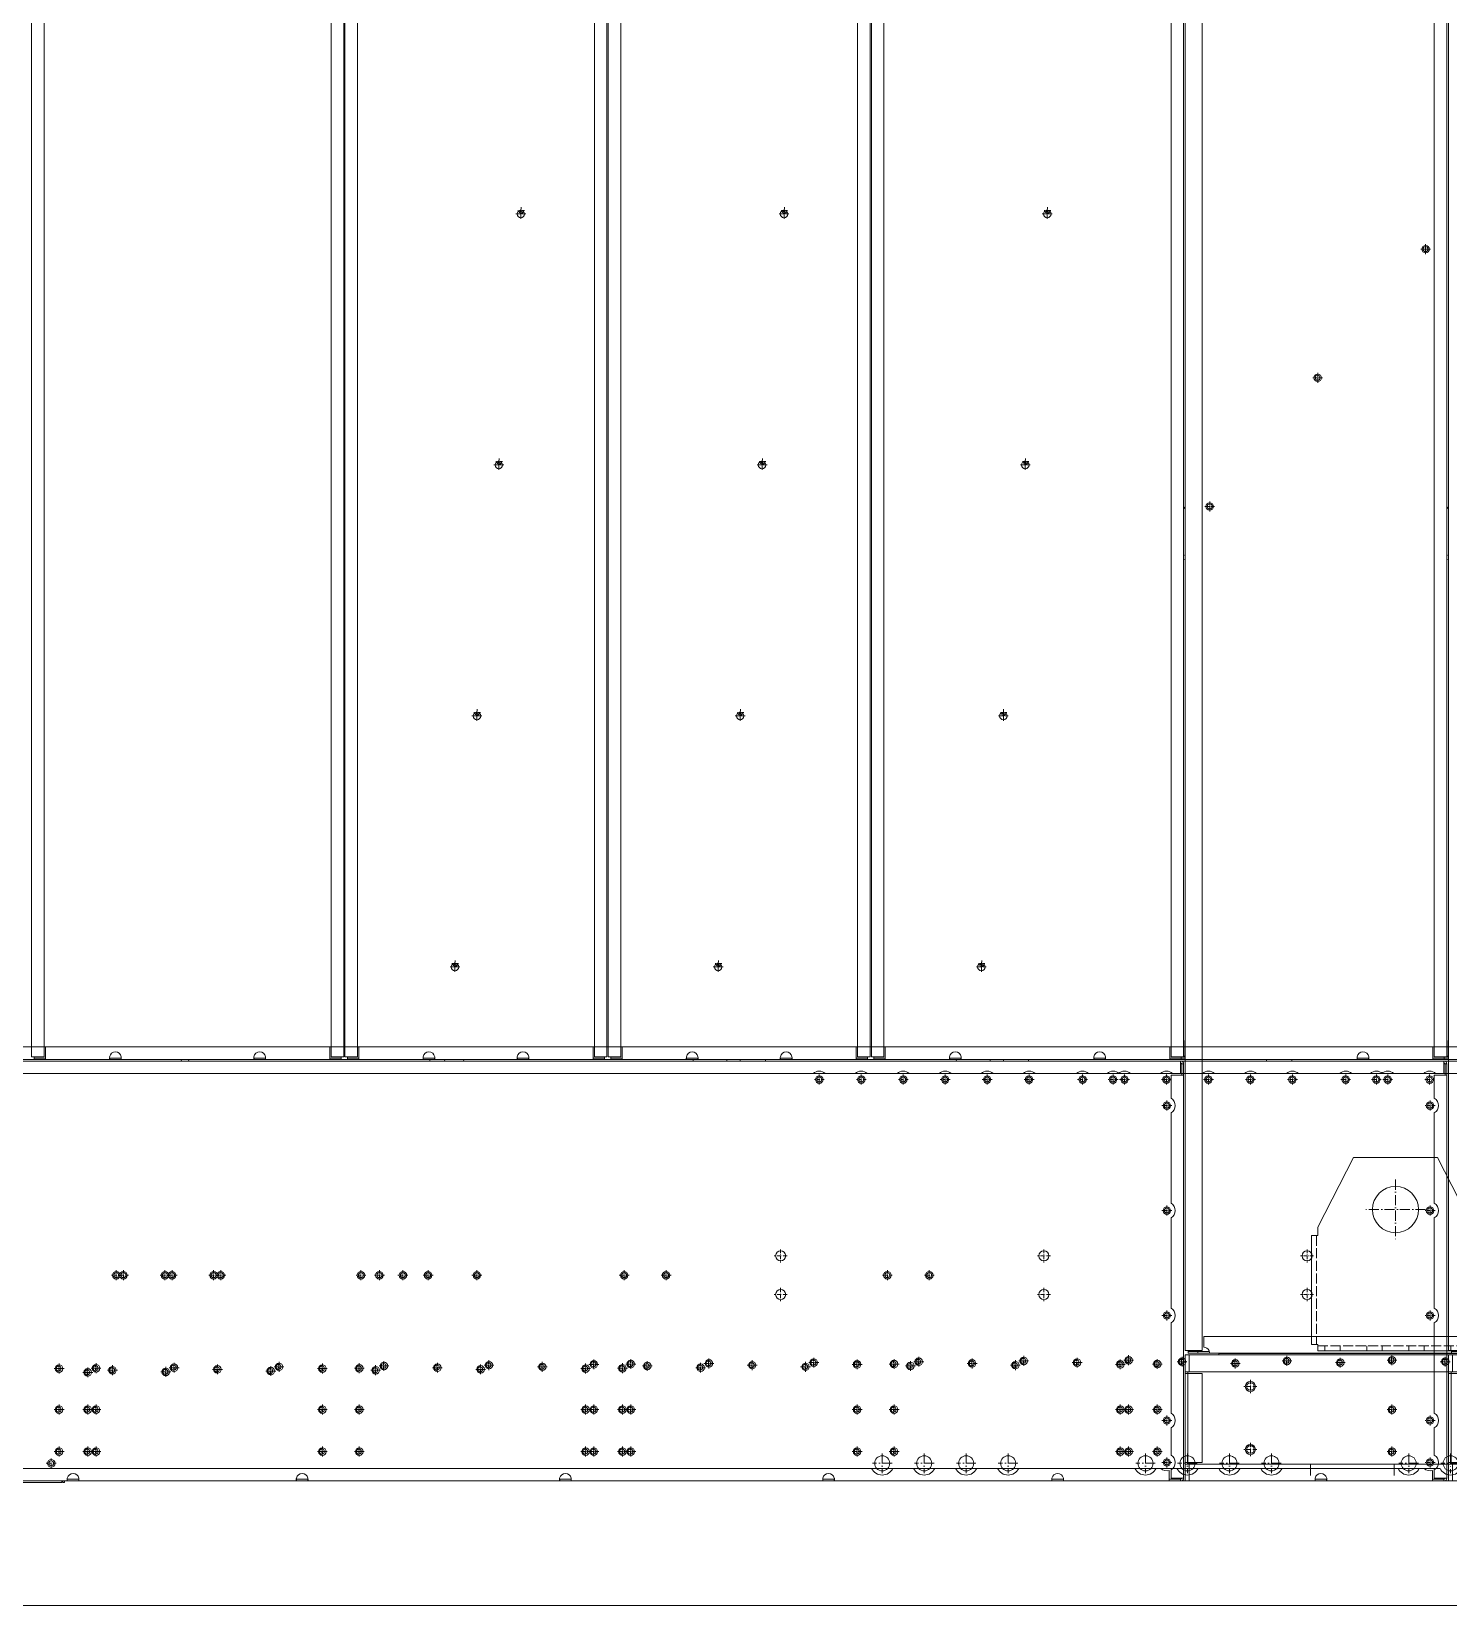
# Model space of a CAD drawing. Header units: millimetres. Extents: x -662582 to 33115, y -140469 to 24125.
# Drawn here: x -652454 to -650766, y -134742 to -132868 of the extents above; entities that cross this region are included whole.
import ezdxf

# ---------------------------------------------------------------- set-up
doc = ezdxf.new("R2010")
doc.units = ezdxf.units.MM
doc.linetypes.add('DASHDOT', pattern=[18.5, 12, -3, 0.5, -3])
doc.linetypes.add('DASHED', pattern=[15, 12, -3])

# ---------------------------------------------------------------- blocks, each defined once
blk = doc.blocks.new('457536')
at = {"color": 7, "lineweight": 5}
for p, q in [((114592.520962, 89152.297332), (114550.020962, 89069.297332)), ((114692.520962, 89152.297332), (114592.520962, 89152.297332)), ((114735.020962, 89069.297332), (114692.520962, 89152.297332)), ((114542.520962, 89059.297332), (114542.520962, 88929.797332)), ((114742.520962, 88929.797332), (114742.520962, 89059.297332)), ((114550.020962, 88922.297332), (114735.020962, 88922.297332))]:
    blk.add_line(p, q, dxfattribs=at)
at = {"color": 7, "linetype": 'DASHDOT', "lineweight": 5}
for p, q in [((114642.520962, 89126.047332), (114642.520962, 89054.547332)), ((114678.270962, 89090.297332), (114606.770962, 89090.297332))]:
    blk.add_line(p, q, dxfattribs=at)
at = {"color": 7, "lineweight": 5, "ltscale": 0.125}
for p, q in [((114550.020962, 89059.297332), (114550.020962, 89069.297332)), ((114735.020962, 89069.297332), (114735.020962, 89059.297332))]:
    blk.add_line(p, q, dxfattribs=at)
at = {"color": 7, "lineweight": 5, "ltscale": 0.09375}
for p, q in [((114542.520962, 89059.297332), (114550.020962, 89059.297332)), ((114742.520962, 89059.297332), (114735.020962, 89059.297332)), ((114550.020962, 88929.797332), (114542.520962, 88929.797332)), ((114550.020962, 88922.297332), (114550.020962, 88929.797332)), ((114735.020962, 88929.797332), (114742.520962, 88929.797332)), ((114735.020962, 88922.297332), (114735.020962, 88929.797332))]:
    blk.add_line(p, q, dxfattribs=at)
at = {"color": 7, "linetype": 'DASHED', "lineweight": 5}
for p, q in [((114548.520962, 89059.297332), (114548.520962, 88929.797332)), ((114736.520962, 88929.797332), (114736.520962, 89059.297332)), ((114550.020962, 88928.297332), (114735.020962, 88928.297332))]:
    blk.add_line(p, q, dxfattribs=at)
at = {"color": 7, "linetype": 'DASHED', "lineweight": 5, "ltscale": 0.075}
for p, q in [((114558.520962, 88928.297332), (114558.520962, 88922.297332)), ((114576.520962, 88928.297332), (114576.520962, 88922.297332)), ((114608.520962, 88928.297332), (114608.520962, 88922.297332)), ((114626.520962, 88928.297332), (114626.520962, 88922.297332)), ((114658.520962, 88928.297332), (114658.520962, 88922.297332)), ((114676.520962, 88928.297332), (114676.520962, 88922.297332)), ((114708.520962, 88928.297332), (114708.520962, 88922.297332)), ((114726.520962, 88928.297332), (114726.520962, 88922.297332))]:
    blk.add_line(p, q, dxfattribs=at)
at = {"color": 7, "lineweight": 5}
blk.add_circle((114642.520962, 89090.297332), 27.5, dxfattribs=at)
blk = doc.blocks.new('1')
at = {"color": 7, "lineweight": 20}
for p, q in [((16015.2, 9965.9), (16015.2, 13406.9)), ((16035.2, 13406.9), (16035.2, 9965.9)), ((14013.7, 13165.3), (14013.7, 10315.5)), ((14028.7, 10315.5), (14028.7, 13165.3)), ((14997.7, 13165.3), (14997.7, 10315.5)), ((15012.7, 10315.5), (15012.7, 13165.3)), ((15014.2, 13165.3), (15014.2, 10315.5)), ((15029.2, 10315.5), (15029.2, 13165.3)), ((15998.2, 13165.3), (15998.2, 10315.5)), ((16013.2, 10315.5), (16013.2, 13165.3)), ((14996.1, 10327.4), (14030.3, 10327.4)), ((15996.6, 10327.4), (15030.8, 10327.4)), ((16009.7, 10310.4), (13016.7, 10310.4)), ((14030.3, 10312.4), (14107, 10312.4)), ((14120.4, 10312.4), (14906, 10312.4)), ((14919.4, 10312.4), (14996.1, 10312.4)), ((15030.8, 10312.4), (15107.5, 10312.4)), ((15120.9, 10312.4), (15906.5, 10312.4)), ((15919.9, 10312.4), (15996.6, 10312.4)), ((15572.1, 10295.4), (13016.7, 10295.4)), ((15622.1, 10295.4), (15586.4, 10295.4)), ((15672.1, 10295.4), (15636.4, 10295.4)), ((15722.1, 10295.4), (15686.4, 10295.4)), ((15772.1, 10295.4), (15736.4, 10295.4)), ((15822.1, 10295.4), (15786.4, 10295.4)), ((15922.1, 10295.4), (15836.4, 10295.4)), ((16009.7, 10295.4), (15936.4, 10295.4)), ((15998.2, 10266.1), (15998.2, 10293.4)), ((16013.2, 9813.9), (16013.2, 10293.4)), ((15998.2, 10141.1), (15998.2, 10248.8)), ((15998.2, 10016.1), (15998.2, 10123.8)), ((15998.2, 9891.1), (15998.2, 9998.8)), ((16037.2, 9982.4), (16491.2, 9982.4)), ((18408.5, 9960.4), (16019.9, 9960.4)), ((16484.2, 9962.4), (16044.2, 9962.4)), ((17205.2, 9962), (16055.2, 9962)), ((16015.2, 9940.4), (18413.2, 9940.4)), ((16015.2, 9832.4), (16015.2, 9938.4)), ((16018.4, 9938.4), (16018.4, 9832.4)), ((16019.9, 9940.4), (18408.5, 9940.4)), ((16035.2, 9832.4), (16035.2, 9938.4)), ((15998.2, 9841.1), (15998.2, 9873.8)), ((15641.6, 9825.4), (13384.9, 9825.4)), ((15691.6, 9825.4), (15666.9, 9825.4)), ((15741.6, 9825.4), (15716.9, 9825.4)), ((15791.6, 9825.4), (15766.9, 9825.4)), ((15986.1, 9825.4), (15816.9, 9825.4)), ((16164.2, 9830.4), (16015.2, 9830.4)), ((18408.5, 9830.4), (16019.9, 9830.4)), ((18164.2, 9830.4), (16264.2, 9830.4)), ((14049.7, 9808.4), (13062.7, 9808.4)), ((14056.4, 9810.4), (13170, 9810.4)), ((14956.4, 9810.4), (14070, 9810.4)), ((15856.4, 9810.4), (14970, 9810.4)), ((15996.2, 9810.4), (15870, 9810.4)), ((18413.2, 9810.4), (16015.2, 9810.4)), ((16019.9, 9810.4), (18408.5, 9810.4))]:
    blk.add_line(p, q, dxfattribs=at)
at = {"color": 7, "linetype": 'DASHDOT', "lineweight": 20, "ltscale": 0.195}
for p, q in [((15227.9, 11323), (15220.1, 11323)), ((15227.6, 11319), (15219.8, 11319)), ((16305.3, 11277.2), (16297.5, 11277.2)), ((16176.8, 11124), (16169, 11124)), ((15201.8, 11024.1), (15194, 11024.1)), ((15201.4, 11020.1), (15193.6, 11020.1)), ((16048.2, 10970.8), (16040.4, 10970.8)), ((15175.3, 10721.3), (15167.5, 10721.3)), ((15175.6, 10725.3), (15167.8, 10725.3)), ((15171.4, 10725.2), (15171.4, 10717.4)), ((15171.7, 10729.2), (15171.7, 10721.4)), ((15149.1, 10422.4), (15141.3, 10422.4)), ((15149.5, 10426.4), (15141.7, 10426.4)), ((15145.2, 10426.3), (15145.2, 10418.5)), ((15185.2, 9952.2), (15185.2, 9944.4)), ((15310.2, 9953.2), (15310.2, 9945.4)), ((15354.2, 9953.5), (15354.2, 9945.7)), ((15447.2, 9954.2), (15447.2, 9946.4)), ((15572.2, 9955.2), (15572.2, 9947.4)), ((15701.1, 9952.3), (15693.3, 9952.3)), ((15697.2, 9956.2), (15697.2, 9948.4)), ((15826.1, 9953.3), (15818.3, 9953.3)), ((15822.2, 9957.2), (15822.2, 9949.4)), ((15951.1, 9954.3), (15943.3, 9954.3)), ((15947.2, 9958.2), (15947.2, 9950.4)), ((14080.2, 9943.5), (14080.2, 9935.7)), ((14173.2, 9944.2), (14173.2, 9936.4)), ((14298.2, 9945.2), (14298.2, 9937.4)), ((14423.2, 9946.2), (14423.2, 9938.4)), ((14548.2, 9947.2), (14548.2, 9939.4)), ((14673.2, 9948.2), (14673.2, 9940.4)), ((14717.2, 9948.5), (14717.2, 9940.7)), ((14810.2, 9949.2), (14810.2, 9941.4)), ((14935.2, 9950.2), (14935.2, 9942.4)), ((15064.1, 9947.3), (15056.3, 9947.3)), ((15060.2, 9951.2), (15060.2, 9943.4)), ((15314.1, 9949.3), (15306.3, 9949.3)), ((15358.1, 9949.6), (15350.3, 9949.6)), ((15451.1, 9950.3), (15443.3, 9950.3)), ((15576.1, 9951.3), (15568.3, 9951.3)), ((14080.2, 9899.3), (14080.2, 9891.5)), ((14673.2, 9899.3), (14673.2, 9891.5)), ((14717.2, 9899.3), (14717.2, 9891.5)), ((15310.2, 9899.3), (15310.2, 9891.5)), ((15354.2, 9899.3), (15354.2, 9891.5)), ((15947.2, 9899.3), (15947.2, 9891.5)), ((15314.1, 9895.4), (15306.3, 9895.4)), ((15358.1, 9895.4), (15350.3, 9895.4)), ((15951.1, 9895.4), (15943.3, 9895.4)), ((14080.2, 9849.3), (14080.2, 9841.5)), ((14673.2, 9849.3), (14673.2, 9841.5)), ((14717.2, 9849.3), (14717.2, 9841.5)), ((15314.1, 9845.4), (15306.3, 9845.4)), ((15310.2, 9849.3), (15310.2, 9841.5)), ((15358.1, 9845.4), (15350.3, 9845.4)), ((15354.2, 9849.3), (15354.2, 9841.5)), ((15951.1, 9845.4), (15943.3, 9845.4)), ((15947.2, 9849.3), (15947.2, 9841.5))]:
    blk.add_line(p, q, dxfattribs=at)
at = {"color": 7, "linetype": 'DASHDOT', "lineweight": 20, "ltscale": 0.292499}
for p, q in [((15223.7, 11324.9), (15223.7, 11313.2)), ((16172.9, 11129.8), (16172.9, 11118.1)), ((15197.5, 11026), (15197.5, 11014.3)), ((15145.2, 10428.3), (15145.2, 10416.6)), ((14129.1, 10055.4), (14117.4, 10055.4)), ((14187.1, 10055.4), (14175.4, 10055.4)), ((14245.1, 10055.4), (14233.4, 10055.4)), ((14434.1, 10055.4), (14422.4, 10055.4)), ((14492.1, 10055.4), (14480.4, 10055.4)), ((14550.1, 10055.4), (14538.4, 10055.4)), ((15039.1, 10055.4), (15027.4, 10055.4)), ((14086.6, 9939.6), (14074.9, 9939.6)), ((14179.6, 9940.3), (14167.9, 9940.3)), ((14304.6, 9941.3), (14292.9, 9941.3)), ((14429.6, 9942.3), (14417.9, 9942.3)), ((14554.6, 9943.3), (14542.9, 9943.3)), ((14679.6, 9944.2), (14667.9, 9944.2)), ((14723.6, 9944.6), (14711.9, 9944.6)), ((14816.6, 9945.3), (14804.9, 9945.3)), ((14941.6, 9946.3), (14929.9, 9946.3)), ((14086.6, 9895.4), (14074.9, 9895.4)), ((14679.6, 9895.4), (14667.9, 9895.4)), ((14723.6, 9895.4), (14711.9, 9895.4)), ((14086.6, 9845.4), (14074.9, 9845.4)), ((14679.6, 9845.4), (14667.9, 9845.4)), ((14723.6, 9845.4), (14711.9, 9845.4)), ((14043.1, 9831.4), (14031.4, 9831.4))]:
    blk.add_line(p, q, dxfattribs=at)
at = {"color": 7, "linetype": 'DASHDOT', "lineweight": 20, "ltscale": 0.194998}
for p, q in [((15223.7, 11322.9), (15223.7, 11315.1)), ((16301.4, 11281.1), (16301.4, 11273.3)), ((15197.5, 11024), (15197.5, 11016.2)), ((15197.9, 11028), (15197.9, 11020.2)), ((14552.1, 9943.3), (14544.3, 9943.3))]:
    blk.add_line(p, q, dxfattribs=at)
at = {"color": 7, "linetype": 'DASHDOT', "lineweight": 20, "ltscale": 0.195001}
for p, q in [((15224, 11326.9), (15224, 11319.1)), ((16172.9, 11127.9), (16172.9, 11120.1)), ((16044.3, 10974.7), (16044.3, 10966.9)), ((15145.6, 10430.3), (15145.6, 10422.5)), ((14084.1, 9939.6), (14076.3, 9939.6)), ((14177.1, 9940.3), (14169.3, 9940.3)), ((14302.1, 9941.3), (14294.3, 9941.3)), ((14427.1, 9942.3), (14419.3, 9942.3)), ((14677.1, 9944.3), (14669.3, 9944.3)), ((14721.1, 9944.6), (14713.3, 9944.6)), ((14814.1, 9945.3), (14806.3, 9945.3)), ((14939.1, 9946.3), (14931.3, 9946.3)), ((15189.1, 9948.3), (15181.3, 9948.3)), ((14084.1, 9895.4), (14076.3, 9895.4)), ((14677.1, 9895.4), (14669.3, 9895.4)), ((14721.1, 9895.4), (14713.3, 9895.4)), ((14084.1, 9845.4), (14076.3, 9845.4)), ((14677.1, 9845.4), (14669.3, 9845.4)), ((14721.1, 9845.4), (14713.3, 9845.4))]:
    blk.add_line(p, q, dxfattribs=at)
at = {"color": 7, "linetype": 'DASHDOT', "lineweight": 20, "ltscale": 0.2925}
for p, q in [((15229.5, 11319), (15217.8, 11319)), ((16307.3, 11277.1), (16295.6, 11277.1)), ((16178.8, 11123.9), (16167.1, 11123.9)), ((15203.4, 11020.2), (15191.7, 11020.2)), ((16050.2, 10970.7), (16038.5, 10970.7)), ((15177.2, 10721.3), (15165.5, 10721.3)), ((15171.4, 10727.1), (15171.4, 10715.4)), ((15151.1, 10422.4), (15139.4, 10422.4)), ((15579.2, 10294.3), (15579.2, 10282.6)), ((15629.2, 10294.3), (15629.2, 10282.6)), ((15679.2, 10294.3), (15679.2, 10282.6)), ((15729.2, 10294.3), (15729.2, 10282.6)), ((15779.2, 10294.3), (15779.2, 10282.6)), ((15829.2, 10294.3), (15829.2, 10282.6)), ((15929.2, 10294.3), (15929.2, 10282.6)), ((15585.1, 10288.4), (15573.4, 10288.4)), ((15635.1, 10288.4), (15623.4, 10288.4)), ((15685.1, 10288.4), (15673.4, 10288.4)), ((15735.1, 10288.4), (15723.4, 10288.4)), ((15785.1, 10288.4), (15773.4, 10288.4)), ((15835.1, 10288.4), (15823.4, 10288.4)), ((15935.1, 10288.4), (15923.4, 10288.4)), ((15999.1, 10257.4), (15987.4, 10257.4)), ((15993.2, 10263.3), (15993.2, 10251.6)), ((15999.1, 10132.4), (15987.4, 10132.4)), ((15993.2, 10138.3), (15993.2, 10126.6)), ((14123.2, 10061.3), (14123.2, 10049.6)), ((14181.2, 10061.3), (14181.2, 10049.6)), ((14239.2, 10061.3), (14239.2, 10049.6)), ((14428.2, 10061.3), (14428.2, 10049.6)), ((14486.2, 10061.3), (14486.2, 10049.6)), ((14544.2, 10061.3), (14544.2, 10049.6)), ((15033.2, 10061.3), (15033.2, 10049.6)), ((15089.1, 10055.4), (15077.4, 10055.4)), ((15083.2, 10061.3), (15083.2, 10049.6)), ((15993.2, 10013.3), (15993.2, 10001.6)), ((15999.1, 10007.4), (15987.4, 10007.4)), ((14935.7, 9952.2), (14935.7, 9940.5)), ((15060.7, 9953.2), (15060.7, 9941.5)), ((15185.7, 9954.2), (15185.7, 9942.5)), ((15310.7, 9955.1), (15310.7, 9943.4)), ((15354.7, 9955.5), (15354.7, 9943.8)), ((15447.7, 9956.2), (15447.7, 9944.5)), ((15572.7, 9957.2), (15572.7, 9945.5)), ((15703.6, 9952.3), (15691.9, 9952.3)), ((15697.7, 9958.2), (15697.7, 9946.5)), ((15828.6, 9953.3), (15816.9, 9953.3)), ((15822.7, 9959.2), (15822.7, 9947.5)), ((15953.6, 9954.2), (15941.9, 9954.2)), ((15947.7, 9960.1), (15947.7, 9948.4)), ((14080.7, 9945.5), (14080.7, 9933.8)), ((14173.7, 9946.2), (14173.7, 9934.5)), ((14298.7, 9947.2), (14298.7, 9935.5)), ((14423.7, 9948.2), (14423.7, 9936.5)), ((14548.7, 9949.2), (14548.7, 9937.5)), ((14673.7, 9950.1), (14673.7, 9938.4)), ((14717.7, 9950.5), (14717.7, 9938.8)), ((14810.7, 9951.2), (14810.7, 9939.5)), ((15066.6, 9947.3), (15054.9, 9947.3)), ((15191.6, 9948.3), (15179.9, 9948.3)), ((15316.6, 9949.2), (15304.9, 9949.2)), ((15360.6, 9949.6), (15348.9, 9949.6)), ((15453.6, 9950.3), (15441.9, 9950.3)), ((15578.6, 9951.3), (15566.9, 9951.3)), ((14080.7, 9901.3), (14080.7, 9889.6)), ((14673.7, 9901.3), (14673.7, 9889.6)), ((14717.7, 9901.3), (14717.7, 9889.6)), ((15310.7, 9901.3), (15310.7, 9889.6)), ((15354.7, 9901.3), (15354.7, 9889.6)), ((15947.7, 9901.3), (15947.7, 9889.6)), ((15316.6, 9895.4), (15304.9, 9895.4)), ((15360.6, 9895.4), (15348.9, 9895.4)), ((15953.6, 9895.4), (15941.9, 9895.4)), ((15999.1, 9882.4), (15987.4, 9882.4)), ((15993.2, 9888.3), (15993.2, 9876.6)), ((14080.7, 9851.3), (14080.7, 9839.6)), ((14673.7, 9851.3), (14673.7, 9839.6)), ((14717.7, 9851.3), (14717.7, 9839.6)), ((15316.6, 9845.4), (15304.9, 9845.4)), ((15310.7, 9851.3), (15310.7, 9839.6)), ((15360.6, 9845.4), (15348.9, 9845.4)), ((15354.7, 9851.3), (15354.7, 9839.6)), ((15953.6, 9845.4), (15941.9, 9845.4)), ((15947.7, 9851.3), (15947.7, 9839.6)), ((14037.2, 9837.3), (14037.2, 9825.6)), ((15999.1, 9832.4), (15987.4, 9832.4)), ((15993.2, 9838.3), (15993.2, 9826.6))]:
    blk.add_line(p, q, dxfattribs=at)
at = {"color": 7, "linetype": 'DASHDOT', "lineweight": 20, "ltscale": 0.292502}
for p, q in [((16301.4, 11283), (16301.4, 11271.3)), ((16044.3, 10976.6), (16044.3, 10964.9))]:
    blk.add_line(p, q, dxfattribs=at)
at = {"color": 7, "lineweight": 20, "ltscale": 0.077786}
blk.add_line((16015.2, 10970.3), (16013.2, 10967.9), dxfattribs=at)
at = {"color": 7, "lineweight": 20, "ltscale": 0.05349}
blk.add_line((16013.2, 10913.1), (16015.2, 10912.3), dxfattribs=at)
blk.add_line((16013.2, 10913.1), (16015.2, 10912.3), dxfattribs=at)
at = {"color": 7, "lineweight": 20, "ltscale": 0.039896}
blk.add_line((16014.7, 10907.1), (16013.2, 10907.7), dxfattribs=at)
at = {"color": 7, "lineweight": 20, "ltscale": 0.012708}
for p, q in [((16014.7, 10907.1), (16015.2, 10907.1)), ((16014.7, 10334.9), (16015.2, 10334.9)), ((16015.2, 10334.9), (16014.7, 10334.9))]:
    blk.add_line(p, q, dxfattribs=at)
at = {"color": 7, "lineweight": 20, "ltscale": 0.2975}
for p, q in [((14030.3, 10327.4), (14030.3, 10315.5)), ((14996.1, 10315.5), (14996.1, 10327.4)), ((15030.8, 10327.4), (15030.8, 10315.5)), ((15996.6, 10315.5), (15996.6, 10327.4)), ((14016.8, 10315.5), (14028.7, 10315.5)), ((14997.7, 10315.5), (15009.6, 10315.5)), ((15017.3, 10315.5), (15029.2, 10315.5)), ((15998.2, 10315.5), (16010.1, 10315.5))]:
    blk.add_line(p, q, dxfattribs=at)
at = {"color": 7, "lineweight": 20, "ltscale": 0.4625}
blk.add_line((16014.7, 10334.9), (16014.7, 10316.4), dxfattribs=at)
blk.add_line((16014.7, 10334.9), (16014.7, 10316.4), dxfattribs=at)
at = {"color": 7, "lineweight": 20, "ltscale": 0.0775}
for p, q in [((14013.7, 10315.5), (14016.8, 10315.5)), ((14030.3, 10312.4), (14030.3, 10315.5)), ((14996.1, 10312.4), (14996.1, 10315.5)), ((15012.7, 10315.5), (15009.6, 10315.5)), ((15014.2, 10315.5), (15017.3, 10315.5)), ((15030.8, 10312.4), (15030.8, 10315.5)), ((15996.6, 10312.4), (15996.6, 10315.5)), ((16013.2, 10315.5), (16010.1, 10315.5))]:
    blk.add_line(p, q, dxfattribs=at)
at = {"color": 7, "lineweight": 20, "ltscale": 0.0375}
for p, q in [((14016.8, 10314), (14016.8, 10315.5)), ((15009.6, 10314), (15009.6, 10315.5)), ((15017.3, 10314), (15017.3, 10315.5)), ((16010.1, 10314), (16010.1, 10315.5)), ((16011.2, 10306.9), (16009.7, 10306.9)), ((16018.7, 9964.4), (16018.7, 9965.9)), ((16018.4, 9938.4), (16019.9, 9938.4)), ((16009.7, 9812.4), (16009.7, 9813.9))]:
    blk.add_line(p, q, dxfattribs=at)
at = {"color": 7, "lineweight": 20, "ltscale": 0.3375}
for p, q in [((14030.3, 10314), (14016.8, 10314)), ((14016.8, 10312.4), (14030.3, 10312.4)), ((15009.6, 10314), (14996.1, 10314)), ((14996.1, 10312.4), (15009.6, 10312.4)), ((15030.8, 10314), (15017.3, 10314)), ((15017.3, 10312.4), (15030.8, 10312.4)), ((16010.1, 10314), (15996.6, 10314)), ((15996.6, 10312.4), (16010.1, 10312.4)), ((16011.2, 10293.4), (16011.2, 10306.9)), ((16013.2, 10306.9), (16013.2, 10293.4)), ((15996.2, 9812.4), (16009.7, 9812.4)), ((16009.7, 9810.4), (15996.2, 9810.4))]:
    blk.add_line(p, q, dxfattribs=at)
at = {"color": 7, "lineweight": 20, "ltscale": 0.04}
for p, q in [((14016.8, 10312.4), (14016.8, 10314)), ((14107, 10312.4), (14107, 10314)), ((14120.4, 10312.4), (14120.4, 10314)), ((14906, 10312.4), (14906, 10314)), ((14919.4, 10312.4), (14919.4, 10314)), ((15009.6, 10312.4), (15009.6, 10314)), ((15017.3, 10312.4), (15017.3, 10314)), ((15107.5, 10312.4), (15107.5, 10314)), ((15120.9, 10312.4), (15120.9, 10314)), ((15906.5, 10312.4), (15906.5, 10314)), ((15919.9, 10312.4), (15919.9, 10314)), ((16010.1, 10312.4), (16010.1, 10314)), ((16055.2, 9960.4), (16055.2, 9962))]:
    blk.add_line(p, q, dxfattribs=at)
at = {"color": 7, "lineweight": 20, "ltscale": 0.168029}
for p, q in [((14107, 10314), (14113.7, 10314)), ((14107, 10312.4), (14113.7, 10312.4)), ((14120.4, 10314), (14113.7, 10314)), ((14120.4, 10312.4), (14113.7, 10312.4)), ((14906, 10314), (14912.7, 10314)), ((14906, 10312.4), (14912.7, 10312.4)), ((14919.4, 10314), (14912.7, 10314)), ((14919.4, 10312.4), (14912.7, 10312.4)), ((15107.5, 10314), (15114.2, 10314)), ((15107.5, 10312.4), (15114.2, 10312.4)), ((15120.9, 10314), (15114.2, 10314)), ((15120.9, 10312.4), (15114.2, 10312.4)), ((15906.5, 10314), (15913.2, 10314)), ((15906.5, 10312.4), (15913.2, 10312.4)), ((15919.9, 10314), (15913.2, 10314)), ((15919.9, 10312.4), (15913.2, 10312.4))]:
    blk.add_line(p, q, dxfattribs=at)
at = {"color": 7, "lineweight": 20, "ltscale": 0.050191}
for p, q in [((14200.9, 10310.4), (14201.1, 10312.4)), ((14201.1, 10312.4), (14200.9, 10310.4)), ((14505.7, 10310.4), (14505.9, 10312.4)), ((14505.9, 10312.4), (14505.7, 10310.4)), ((15155.5, 10310.4), (15155.7, 10312.4))]:
    blk.add_line(p, q, dxfattribs=at)
at = {"color": 7, "lineweight": 20, "ltscale": 0.05019}
blk.add_line((15115.5, 10312.4), (15115.3, 10310.4), dxfattribs=at)
at = {"color": 7, "lineweight": 20, "ltscale": 0.05}
for p, q in [((15485, 10312.4), (15485, 10310.4)), ((16013.2, 10306.9), (16011.2, 10306.9)), ((16018.7, 9962.4), (16018.7, 9964.4)), ((16030.2, 9962.4), (16030.2, 9964.4)), ((16015.2, 9938.4), (16015.2, 9940.4)), ((16018.4, 9938.4), (16018.4, 9940.4)), ((16018.4, 9938.4), (16018.4, 9940.4)), ((16015.2, 9830.4), (16015.2, 9832.4)), ((16018.4, 9830.4), (16018.4, 9832.4)), ((16018.4, 9830.4), (16018.4, 9832.4)), ((14053.2, 9808.4), (14051.2, 9808.4)), ((14056.4, 9810.4), (14056.4, 9812.4)), ((14070, 9810.4), (14070, 9812.4)), ((14956.4, 9810.4), (14956.4, 9812.4)), ((14970, 9810.4), (14970, 9812.4)), ((15856.4, 9810.4), (15856.4, 9812.4)), ((15870, 9810.4), (15870, 9812.4)), ((16009.7, 9810.4), (16009.7, 9812.4))]:
    blk.add_line(p, q, dxfattribs=at)
at = {"color": 7, "lineweight": 20, "ltscale": 0.049942}
blk.add_line((15515, 10312.4), (15515, 10310.4), dxfattribs=at)
at = {"color": 7, "lineweight": 20, "ltscale": 0.049995}
blk.add_line((15515, 10312.4), (15515, 10310.4), dxfattribs=at)
at = {"color": 7, "lineweight": 20, "ltscale": 0.0875}
for p, q in [((16009.7, 10310.4), (16009.7, 10306.9)), ((16013.2, 10293.4), (16009.7, 10293.4)), ((16015.2, 9965.9), (16018.7, 9965.9)), ((15996.2, 9810.4), (15996.2, 9813.9)), ((16013.2, 9813.9), (16009.7, 9813.9))]:
    blk.add_line(p, q, dxfattribs=at)
at = {"color": 7, "lineweight": 20, "ltscale": 0.114792}
blk.add_line((16010.1, 10314.9), (16014.7, 10314.9), dxfattribs=at)
at = {"color": 7, "lineweight": 20, "ltscale": 0.114793}
blk.add_line((16014.7, 10312.9), (16010.1, 10312.9), dxfattribs=at)
at = {"color": 7, "lineweight": 20, "ltscale": 0.037293}
blk.add_line((16013.2, 10316.4), (16014.7, 10316.4), dxfattribs=at)
at = {"color": 7, "lineweight": 20, "ltscale": 0.037353}
blk.add_line((16014.7, 10316.4), (16013.2, 10316.4), dxfattribs=at)
at = {"color": 7, "lineweight": 20, "ltscale": 0.2875}
for p, q in [((15998.2, 10293.4), (16009.7, 10293.4)), ((16009.7, 10295.4), (16009.7, 10306.9)), ((16018.7, 9964.4), (16030.2, 9964.4)), ((16030.2, 9962.4), (16018.7, 9962.4)), ((15998.2, 9813.9), (16009.7, 9813.9))]:
    blk.add_line(p, q, dxfattribs=at)
at = {"color": 7, "linetype": 'DASHDOT', "lineweight": 20, "ltscale": 0.389999}
blk.add_line((15533.2, 10086.2), (15533.2, 10070.6), dxfattribs=at)
at = {"color": 7, "linetype": 'DASHDOT', "lineweight": 20, "ltscale": 0.390001}
for p, q in [((15541, 10078.4), (15525.4, 10078.4)), ((15541, 10032.4), (15525.4, 10032.4))]:
    blk.add_line(p, q, dxfattribs=at)
at = {"color": 7, "linetype": 'DASHDOT', "lineweight": 20, "ltscale": 0.39}
for p, q in [((15533.2, 10040.2), (15533.2, 10024.6)), ((16100.5, 9922.9), (16084.9, 9922.9)), ((16092.7, 9930.7), (16092.7, 9915.1)), ((16100.5, 9847.9), (16084.9, 9847.9)), ((16092.7, 9855.7), (16092.7, 9840.1))]:
    blk.add_line(p, q, dxfattribs=at)
at = {"color": 7, "lineweight": 20, "ltscale": 0.319497}
blk.add_line((16037.2, 9982.4), (16037.2, 9969.7), dxfattribs=at)
at = {"color": 7, "lineweight": 20, "ltscale": 0.1175}
for p, q in [((16019.9, 9960.4), (16015.2, 9960.4)), ((16019.9, 9960.4), (16019.9, 9955.7)), ((16015.2, 9832.4), (16019.9, 9832.4)), ((16019.9, 9810.4), (16019.9, 9815.1))]:
    blk.add_line(p, q, dxfattribs=at)
at = {"color": 7, "lineweight": 20, "ltscale": 0.16}
for p, q in [((16015.2, 9954), (16015.2, 9960.4)), ((16015.2, 9810.4), (16015.2, 9816.8))]:
    blk.add_line(p, q, dxfattribs=at)
at = {"color": 7, "lineweight": 20, "ltscale": 0.34}
for p, q in [((16015.2, 9954), (16015.2, 9940.4)), ((16015.2, 9830.4), (16015.2, 9816.8)), ((16164.2, 9816.8), (16164.2, 9830.4)), ((16264.2, 9830.4), (16264.2, 9816.8))]:
    blk.add_line(p, q, dxfattribs=at)
at = {"color": 7, "lineweight": 20, "ltscale": 0.4125}
blk.add_line((16035.2, 9965.9), (16018.7, 9965.9), dxfattribs=at)
at = {"color": 7, "lineweight": 20, "ltscale": 0.3825}
for p, q in [((16019.9, 9955.7), (16019.9, 9940.4)), ((16035.2, 9938.4), (16019.9, 9938.4)), ((16019.9, 9832.4), (16035.2, 9832.4)), ((16019.9, 9830.4), (16019.9, 9815.1))]:
    blk.add_line(p, q, dxfattribs=at)
at = {"color": 7, "lineweight": 20, "ltscale": 0.175}
for p, q in [((16030.2, 9964.4), (16037.2, 9964.4)), ((16030.2, 9962.4), (16037.2, 9962.4)), ((16044.2, 9962.4), (16037.2, 9962.4))]:
    blk.add_line(p, q, dxfattribs=at)
at = {"color": 7, "lineweight": 20, "ltscale": 0.164795}
blk.add_line((16043.8, 9964.4), (16037.2, 9964.4), dxfattribs=at)
at = {"color": 7, "lineweight": 20, "ltscale": 0.08}
for p, q in [((16015.2, 9938.4), (16018.4, 9938.4)), ((16018.4, 9832.4), (16015.2, 9832.4))]:
    blk.add_line(p, q, dxfattribs=at)
at = {"color": 7, "linetype": 'DASHDOT', "lineweight": 20}
for p, q in [((15654.2, 9843.1), (15654.2, 9819.7)), ((15704.2, 9843.1), (15704.2, 9819.7)), ((15754.2, 9843.1), (15754.2, 9819.7)), ((15804.2, 9843.1), (15804.2, 9819.7)), ((15665.9, 9831.4), (15642.5, 9831.4)), ((15715.9, 9831.4), (15692.5, 9831.4)), ((15765.9, 9831.4), (15742.5, 9831.4)), ((15815.9, 9831.4), (15792.5, 9831.4))]:
    blk.add_line(p, q, dxfattribs=at)
at = {"color": 7, "lineweight": 20, "ltscale": 0.224015}
blk.add_line((15996.2, 9822.9), (15996.2, 9813.9), dxfattribs=at)
at = {"color": 7, "lineweight": 20, "ltscale": 0.245994}
blk.add_line((15998.2, 9813.9), (15998.2, 9823.8), dxfattribs=at)
at = {"lineweight": 20}
for p, q in [((18413.2, 9810.4), (13513.2, 9810.4)), ((11313.2, 9662.1), (19513.2, 9662.1))]:
    blk.add_line(p, q, dxfattribs=at)
at = {"color": 7, "lineweight": 20, "ltscale": 0.049866}
blk.add_line((14049.7, 9810.4), (14049.7, 9808.4), dxfattribs=at)
at = {"color": 7, "lineweight": 20, "ltscale": 0.050015}
for p, q in [((14051.2, 9810.4), (14051.2, 9808.4)), ((14053.2, 9810.4), (14053.2, 9808.4))]:
    blk.add_line(p, q, dxfattribs=at)
at = {"color": 7, "lineweight": 20, "ltscale": 0.169248}
for p, q in [((14056.4, 9812.4), (14063.2, 9812.4)), ((14056.4, 9810.4), (14063.2, 9810.4)), ((14070, 9812.4), (14063.2, 9812.4)), ((14070, 9810.4), (14063.2, 9810.4)), ((14956.4, 9812.4), (14963.2, 9812.4)), ((14956.4, 9810.4), (14963.2, 9810.4)), ((14970, 9812.4), (14963.2, 9812.4)), ((14970, 9810.4), (14963.2, 9810.4)), ((15856.4, 9812.4), (15863.2, 9812.4)), ((15856.4, 9810.4), (15863.2, 9810.4)), ((15870, 9812.4), (15863.2, 9812.4)), ((15870, 9810.4), (15863.2, 9810.4))]:
    blk.add_line(p, q, dxfattribs=at)
at = {"color": 7, "lineweight": 20, "ltscale": 0.000478323}
blk.add_line((16024.7, 9810.4), (16024.8, 9810.4), dxfattribs=at)
at = {"color": 7, "lineweight": 20, "ltscale": 0.000571071}
blk.add_line((16125.5, 9810.4), (16125.5, 9810.4), dxfattribs=at)
at = {"color": 7, "lineweight": 20, "ltscale": 0.000337276}
blk.add_line((16140, 9810.4), (16140, 9810.4), dxfattribs=at)
at = {"color": 7, "lineweight": 20}
for centre, radius in [((15223.7, 11319), 4.5), ((16301.4, 11277.1), 4.5), ((16301.4, 11277.2), 3), ((16172.9, 11123.9), 4.5), ((16172.9, 11124), 3), ((15197.5, 11020.2), 4.5), ((16044.3, 10970.7), 4.5), ((16044.3, 10970.8), 3), ((15171.4, 10721.3), 4.5), ((15145.2, 10422.4), 4.5), ((15579.2, 10288.4), 4.5), ((15579.2, 10288.4), 3), ((15629.2, 10288.4), 4.5), ((15629.2, 10288.4), 3), ((15679.2, 10288.4), 4.5), ((15679.2, 10288.4), 3), ((15729.2, 10288.4), 4.5), ((15729.2, 10288.4), 3), ((15779.2, 10288.4), 4.5), ((15779.2, 10288.4), 3), ((15829.2, 10288.4), 4.5), ((15829.2, 10288.4), 3), ((15929.2, 10288.4), 4.5), ((15929.2, 10288.4), 3), ((15993.2, 10257.4), 4.5), ((15993.2, 10257.4), 3), ((15993.2, 10132.4), 4.5), ((15993.2, 10132.4), 3), ((15533.2, 10078.4), 6), ((14123.2, 10055.4), 4.5), ((14123.2, 10055.4), 3), ((14181.2, 10055.4), 4.5), ((14181.2, 10055.4), 3), ((14239.2, 10055.4), 4.5), ((14239.2, 10055.4), 3), ((14428.2, 10055.4), 4.5), ((14428.2, 10055.4), 3), ((14486.2, 10055.4), 4.5), ((14486.2, 10055.4), 3), ((14544.2, 10055.4), 4.5), ((14544.2, 10055.4), 3), ((15033.2, 10055.4), 4.5), ((15033.2, 10055.4), 3), ((15083.2, 10055.4), 4.5), ((15083.2, 10055.4), 3), ((15533.2, 10032.4), 6), ((15993.2, 10007.4), 4.5), ((15993.2, 10007.4), 3), ((15185.7, 9948.3), 4.5), ((15310.7, 9949.2), 4.5), ((15310.2, 9949.3), 3), ((15354.7, 9949.6), 4.5), ((15354.2, 9949.6), 3), ((15447.7, 9950.3), 4.5), ((15447.2, 9950.3), 3), ((15572.7, 9951.3), 4.5), ((15572.2, 9951.3), 3), ((15697.7, 9952.3), 4.5), ((15697.2, 9952.3), 3), ((15822.7, 9953.3), 4.5), ((15822.2, 9953.3), 3), ((15947.7, 9954.2), 4.5), ((15947.2, 9954.3), 3), ((14080.7, 9939.6), 4.5), ((14080.2, 9939.6), 3), ((14173.7, 9940.3), 4.5), ((14173.2, 9940.3), 3), ((14298.7, 9941.3), 4.5), ((14298.2, 9941.3), 3), ((14423.7, 9942.3), 4.5), ((14423.2, 9942.3), 3), ((14548.7, 9943.3), 4.5), ((14548.2, 9943.3), 3), ((14673.7, 9944.2), 4.5), ((14673.2, 9944.3), 3), ((14717.7, 9944.6), 4.5), ((14717.2, 9944.6), 3), ((14810.7, 9945.3), 4.5), ((14810.2, 9945.3), 3), ((14935.7, 9946.3), 4.5), ((14935.2, 9946.3), 3), ((15060.7, 9947.3), 4.5), ((15060.2, 9947.3), 3), ((15185.2, 9948.3), 3), ((16092.7, 9922.9), 6), ((16092.7, 9922.9), 4.5), ((14080.7, 9895.4), 4.5), ((14080.2, 9895.4), 3), ((14673.7, 9895.4), 4.5), ((14673.2, 9895.4), 3), ((14717.7, 9895.4), 4.5), ((14717.2, 9895.4), 3), ((15310.7, 9895.4), 4.5), ((15310.2, 9895.4), 3), ((15354.7, 9895.4), 4.5), ((15354.2, 9895.4), 3), ((15947.7, 9895.4), 4.5), ((15947.2, 9895.4), 3), ((15993.2, 9882.4), 4.5), ((15993.2, 9882.4), 3), ((14080.7, 9845.4), 4.5), ((14080.2, 9845.4), 3), ((14673.7, 9845.4), 4.5), ((14673.2, 9845.4), 3), ((14717.7, 9845.4), 4.5), ((14717.2, 9845.4), 3), ((15310.7, 9845.4), 4.5), ((15310.2, 9845.4), 3), ((15354.7, 9845.4), 4.5), ((15354.2, 9845.4), 3), ((15654.2, 9831.4), 9), ((15704.2, 9831.4), 9), ((15754.2, 9831.4), 9), ((15804.2, 9831.4), 9), ((15947.7, 9845.4), 4.5), ((15947.2, 9845.4), 3), ((16092.7, 9847.9), 6), ((16092.7, 9847.9), 4.5), ((14037.2, 9831.4), 4.5), ((14037.2, 9831.4), 3), ((15993.2, 9832.4), 4.5), ((15993.2, 9832.4), 3)]:
    blk.add_circle(centre, radius, dxfattribs=at)
for centre, radius, start, end in [((15224, 11323), 3, 186.3049, 343.766), ((15223.7, 11319), 3, 36.8103, 133.1897), ((15197.9, 11024.1), 3, 186.3049, 343.766), ((15197.5, 11020.1), 3, 36.8103, 133.1897), ((15171.7, 10725.3), 3, 186.3049, 343.766), ((15171.4, 10721.3), 3, 36.8103, 133.1897), ((15145.6, 10426.4), 3, 186.3049, 343.766), ((15145.2, 10422.4), 3, 36.8103, 133.1897), ((14122.9, 10313.7), 16.1, 173.4757, 179.6789), ((14113.7, 10314.3), 7, 9.8709, 170.1291), ((14104.5, 10313.7), 16.2, 0.3311, 6.523), ((14921.9, 10313.7), 16.2, 173.4769, 179.6689), ((14912.7, 10314.3), 7, 9.8709, 170.1291), ((14903.5, 10313.7), 16.2, 0.3311, 6.523), ((15123.4, 10313.7), 16.1, 173.4757, 179.6789), ((15114.2, 10314.3), 7, 9.8709, 170.1291), ((15105, 10313.7), 16.2, 0.3311, 6.523), ((15922.4, 10313.7), 16.2, 173.4769, 179.6689), ((15913.2, 10314.3), 7, 9.8709, 170.1291), ((15904, 10313.7), 16.2, 0.3311, 6.523), ((16009.7, 10306.9), 3.5, 0, 90), ((16009.7, 10306.9), 1.5, 0, 90), ((16014.7, 10316.4), 1.5, 270, 289.8069), ((16014.7, 10316.4), 3.5, 270, 278.3501), ((15579.2, 10288.4), 10, 44.427, 135.573), ((15629.2, 10288.4), 10, 44.427, 135.573), ((15679.2, 10288.4), 10, 44.427, 135.573), ((15729.2, 10288.4), 10, 44.427, 135.573), ((15779.2, 10288.4), 10, 44.427, 135.573), ((15829.2, 10288.4), 10, 44.427, 135.573), ((15929.2, 10288.4), 10, 44.427, 135.573), ((15993.2, 10257.4), 10, 300, 60), ((15993.2, 10132.4), 10, 300, 60), ((15993.2, 10007.4), 10, 300, 60), ((16037.2, 9962.7), 7, 27.9406, 90), ((15993.2, 9882.4), 10, 300, 60), ((15993.2, 9832.4), 10, 300, 60), ((15654.2, 9831.4), 14, 205.3769, 334.6231), ((15704.2, 9831.4), 14, 205.3769, 334.6231), ((15754.2, 9831.4), 14, 205.3769, 334.6231), ((15804.2, 9831.4), 14, 205.3769, 334.6231), ((15993.2, 9832.4), 10, 224.427, 287.4576), ((14053.7, 9813.9), 3.5, 270, 270.245), ((14063.2, 9812.4), 7, 12.3736, 167.6264), ((14051.4, 9811.5), 18.8, 0.553, 7.5903), ((14097.7, 9813.9), 3.5, 270, 270.245), ((14655.7, 9813.9), 3.5, 269.755, 270), ((14690.7, 9813.9), 3.5, 270, 270.245), ((14699.7, 9813.9), 3.5, 269.755, 270), ((14734.7, 9813.9), 3.5, 270, 270.245), ((14963.2, 9812.4), 7, 12.3736, 167.6264), ((15292.7, 9813.9), 3.5, 269.755, 270), ((15327.7, 9813.9), 3.5, 270, 270.245), ((15336.7, 9813.9), 3.5, 269.755, 270), ((15371.7, 9813.9), 3.5, 270, 270.245), ((15863.2, 9812.4), 7, 12.3736, 167.6264), ((15929.7, 9813.9), 3.5, 269.755, 270), ((15964.7, 9813.9), 3.5, 270, 270.245), ((15974.7, 9813.9), 3.5, 269.755, 270), ((16009.7, 9813.9), 1.5, 270, 0), ((16009.7, 9813.9), 3.5, 270, 0), ((16059.9, 9815.1), 4.7, 269.7272, 270), ((16061.6, 9816.8), 6.4, 269.7738, 270), ((16123.8, 9816.8), 6.4, 270, 270.2365)]:
    blk.add_arc(centre, radius, start, end, dxfattribs=at)
for points in [[(14106.7, 10314.4), (14106.8, 10314.3), (14106.8, 10314.2), (14106.8, 10314.1), (14106.9, 10314), (14107, 10314)], [(14120.7, 10314.4), (14120.7, 10314.3), (14120.6, 10314.2), (14120.6, 10314.1), (14120.5, 10314), (14120.4, 10314)], [(14905.7, 10314.4), (14905.8, 10314.3), (14905.8, 10314.2), (14905.8, 10314.1), (14905.9, 10314), (14906, 10314)], [(14919.7, 10314.4), (14919.7, 10314.3), (14919.6, 10314.2), (14919.6, 10314.1), (14919.5, 10314), (14919.4, 10314)], [(15107.2, 10314.4), (15107.3, 10314.3), (15107.3, 10314.2), (15107.3, 10314.1), (15107.4, 10314), (15107.5, 10314)], [(15121.2, 10314.4), (15121.2, 10314.3), (15121.1, 10314.2), (15121.1, 10314.1), (15121, 10314), (15120.9, 10314)], [(15906.2, 10314.4), (15906.3, 10314.3), (15906.3, 10314.2), (15906.3, 10314.1), (15906.4, 10314), (15906.5, 10314)], [(15920.2, 10314.4), (15920.2, 10314.3), (15920.1, 10314.2), (15920.1, 10314.1), (15920, 10314), (15919.9, 10314)], [(14056.2, 9811.6), (14056.2, 9812), (14056.2, 9812.5), (14056.3, 9813), (14056.3, 9813.5), (14056.4, 9813.9)], [(14056.3, 9812.6), (14056.3, 9812.6), (14056.3, 9812.5), (14056.3, 9812.5), (14056.4, 9812.4), (14056.4, 9812.4)], [(14070.2, 9812.6), (14070.2, 9812.6), (14070.1, 9812.5), (14070.1, 9812.5), (14070, 9812.4), (14070, 9812.4)], [(14956.2, 9811.6), (14956.2, 9812), (14956.2, 9812.5), (14956.3, 9813), (14956.3, 9813.5), (14956.4, 9813.9)], [(14956.3, 9812.6), (14956.3, 9812.6), (14956.3, 9812.5), (14956.3, 9812.5), (14956.4, 9812.4), (14956.4, 9812.4)], [(14970.2, 9812.6), (14970.2, 9812.6), (14970.1, 9812.5), (14970.1, 9812.5), (14970, 9812.4), (14970, 9812.4)], [(14970.1, 9813.9), (14970.1, 9813.5), (14970.2, 9813), (14970.2, 9812.5), (14970.2, 9812), (14970.2, 9811.6)], [(15856.2, 9811.6), (15856.2, 9812), (15856.2, 9812.5), (15856.3, 9813), (15856.3, 9813.5), (15856.4, 9813.9)], [(15856.3, 9812.6), (15856.3, 9812.6), (15856.3, 9812.5), (15856.3, 9812.5), (15856.4, 9812.4), (15856.4, 9812.4)], [(15870.2, 9812.6), (15870.2, 9812.6), (15870.1, 9812.5), (15870.1, 9812.5), (15870, 9812.4), (15870, 9812.4)], [(15870.1, 9813.9), (15870.1, 9813.5), (15870.2, 9813), (15870.2, 9812.5), (15870.2, 9812), (15870.2, 9811.6)]]:
    blk.add_open_spline(points, degree=5, dxfattribs=at)
for points, knots in [([(14106.7, 10313.8), (14106.7, 10313.5), (14106.7, 10313.2), (14106.8, 10312.9), (14106.8, 10312.6), (14106.9, 10312.5), (14106.9, 10312.5), (14107, 10312.4), (14107, 10312.4)], [0, 0, 0, 0, 0, 0, 3.570616, 3.570616, 3.570616, 4.974883, 4.974883, 4.974883, 4.974883, 4.974883, 4.974883]), ([(14120.7, 10313.8), (14120.7, 10313.5), (14120.7, 10313.2), (14120.7, 10312.9), (14120.6, 10312.6), (14120.5, 10312.5), (14120.5, 10312.5), (14120.5, 10312.4), (14120.4, 10312.4)], [0, 0, 0, 0, 0, 0, 3.570616, 3.570616, 3.570616, 4.974883, 4.974883, 4.974883, 4.974883, 4.974883, 4.974883]), ([(14905.7, 10313.8), (14905.7, 10313.5), (14905.7, 10313.2), (14905.8, 10312.9), (14905.8, 10312.6), (14905.9, 10312.5), (14905.9, 10312.5), (14906, 10312.4), (14906, 10312.4)], [0, 0, 0, 0, 0, 0, 3.570616, 3.570616, 3.570616, 4.974883, 4.974883, 4.974883, 4.974883, 4.974883, 4.974883]), ([(14919.7, 10313.8), (14919.7, 10313.5), (14919.7, 10313.2), (14919.7, 10312.9), (14919.6, 10312.6), (14919.5, 10312.5), (14919.5, 10312.5), (14919.5, 10312.4), (14919.4, 10312.4)], [0, 0, 0, 0, 0, 0, 3.570616, 3.570616, 3.570616, 4.974883, 4.974883, 4.974883, 4.974883, 4.974883, 4.974883]), ([(15107.2, 10313.8), (15107.2, 10313.5), (15107.2, 10313.2), (15107.3, 10312.9), (15107.3, 10312.6), (15107.4, 10312.5), (15107.4, 10312.5), (15107.5, 10312.4), (15107.5, 10312.4)], [0, 0, 0, 0, 0, 0, 3.570616, 3.570616, 3.570616, 4.974883, 4.974883, 4.974883, 4.974883, 4.974883, 4.974883]), ([(15121.2, 10313.8), (15121.2, 10313.5), (15121.2, 10313.2), (15121.2, 10312.9), (15121.1, 10312.6), (15121, 10312.5), (15121, 10312.5), (15121, 10312.4), (15120.9, 10312.4)], [0, 0, 0, 0, 0, 0, 3.570616, 3.570616, 3.570616, 4.974883, 4.974883, 4.974883, 4.974883, 4.974883, 4.974883]), ([(15906.2, 10313.8), (15906.2, 10313.5), (15906.2, 10313.2), (15906.3, 10312.9), (15906.3, 10312.6), (15906.4, 10312.5), (15906.4, 10312.5), (15906.5, 10312.4), (15906.5, 10312.4)], [0, 0, 0, 0, 0, 0, 3.570616, 3.570616, 3.570616, 4.974883, 4.974883, 4.974883, 4.974883, 4.974883, 4.974883]), ([(15920.2, 10313.8), (15920.2, 10313.5), (15920.2, 10313.2), (15920.2, 10312.9), (15920.1, 10312.6), (15920, 10312.5), (15920, 10312.5), (15920, 10312.4), (15919.9, 10312.4)], [0, 0, 0, 0, 0, 0, 3.570616, 3.570616, 3.570616, 4.974883, 4.974883, 4.974883, 4.974883, 4.974883, 4.974883]), ([(16043.4, 9965.9), (16043.6, 9965.4), (16043.7, 9964.9), (16043.8, 9964.4), (16044, 9963.5), (16044.1, 9962.9), (16044.2, 9962.7), (16044.2, 9962.5), (16044.2, 9962.5), (16044.2, 9962.4), (16044.2, 9962.4), (16044.2, 9962.4)], [0, 0, 0, 0, 0, 0, 5.019575, 5.019575, 5.019575, 8.671425, 8.671425, 8.671425, 8.70839, 8.70839, 8.70839, 8.70839, 8.70839, 8.70839]), ([(14056.2, 9811.6), (14056.2, 9811.3), (14056.2, 9811), (14056.3, 9810.7), (14056.3, 9810.5), (14056.4, 9810.5), (14056.4, 9810.4), (14056.4, 9810.4), (14056.4, 9810.4)], [0, 0, 0, 0, 0, 0, 3.902586, 3.902586, 3.902586, 4.80152, 4.80152, 4.80152, 4.80152, 4.80152, 4.80152]), ([(14070.2, 9811.6), (14070.2, 9811.3), (14070.2, 9811), (14070.2, 9810.7), (14070.1, 9810.5), (14070, 9810.5), (14070, 9810.4), (14070, 9810.4), (14070, 9810.4)], [0, 0, 0, 0, 0, 0, 3.902586, 3.902586, 3.902586, 4.80152, 4.80152, 4.80152, 4.80152, 4.80152, 4.80152]), ([(14956.2, 9811.6), (14956.2, 9811.3), (14956.2, 9811), (14956.3, 9810.7), (14956.3, 9810.5), (14956.4, 9810.5), (14956.4, 9810.4), (14956.4, 9810.4), (14956.4, 9810.4)], [0, 0, 0, 0, 0, 0, 3.902586, 3.902586, 3.902586, 4.80152, 4.80152, 4.80152, 4.80152, 4.80152, 4.80152]), ([(14970.2, 9811.6), (14970.2, 9811.3), (14970.2, 9811), (14970.2, 9810.7), (14970.1, 9810.5), (14970, 9810.5), (14970, 9810.4), (14970, 9810.4), (14970, 9810.4)], [0, 0, 0, 0, 0, 0, 3.902586, 3.902586, 3.902586, 4.80152, 4.80152, 4.80152, 4.80152, 4.80152, 4.80152]), ([(15856.2, 9811.6), (15856.2, 9811.3), (15856.2, 9811), (15856.3, 9810.7), (15856.3, 9810.5), (15856.4, 9810.5), (15856.4, 9810.4), (15856.4, 9810.4), (15856.4, 9810.4)], [0, 0, 0, 0, 0, 0, 3.902586, 3.902586, 3.902586, 4.80152, 4.80152, 4.80152, 4.80152, 4.80152, 4.80152]), ([(15870.2, 9811.6), (15870.2, 9811.3), (15870.2, 9811), (15870.2, 9810.7), (15870.1, 9810.5), (15870, 9810.5), (15870, 9810.4), (15870, 9810.4), (15870, 9810.4)], [0, 0, 0, 0, 0, 0, 3.902586, 3.902586, 3.902586, 4.80152, 4.80152, 4.80152, 4.80152, 4.80152, 4.80152])]:
    blk.add_open_spline(points, degree=5, knots=knots, dxfattribs=at)
at = {"color": 0, "lineweight": 20}
blk.add_blockref('457536', (-98376.9, -78956.8), dxfattribs=at)

msp = doc.modelspace()

# ---------------------------------------------------------------- block references
at = {"lineweight": 5}
for p in [(-667094.5, -144403.9), (-666780.9, -144403.9), (-666467.4, -144403.9)]:
    msp.add_blockref('1', p, dxfattribs=at)

doc.saveas('drawing.dxf')
